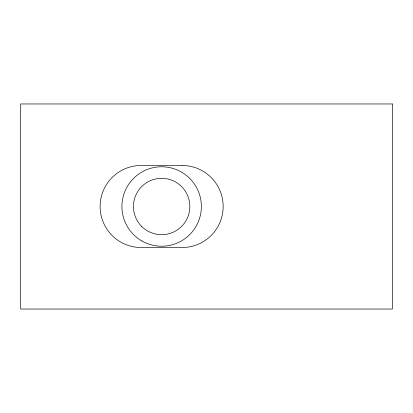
<?xml version="1.0" encoding="UTF-8"?>
<svg xmlns="http://www.w3.org/2000/svg" width="413" height="413" viewBox="0 0 413 413"><rect width="100%" height="100%" fill="white"/><g stroke="black" fill="none" stroke-linecap="round" stroke-linejoin="round"><path stroke-width="0.62" d="M392.35 103.962L20.65 103.962L20.65 309.038L392.35 309.038L392.35 103.962M182.148 165.484L141.132 165.484A41.016 41.016 0 0 0 100.116 206.5A41.016 41.016 0 0 0 141.132 247.516L182.148 247.516A41.016 41.016 0 0 0 223.165 206.5A41.016 41.016 0 0 0 182.148 165.484M141.773 240.908A39.736 39.736 0 0 0 201.374 206.5A39.736 39.736 0 0 0 141.773 172.092A39.736 39.736 0 0 0 141.773 240.908M141.7 226.438A28.198 28.198 0 0 0 188.875 213.8A28.198 28.198 0 0 0 154.343 179.263A28.198 28.198 0 0 0 141.7 226.438"/></g></svg>
